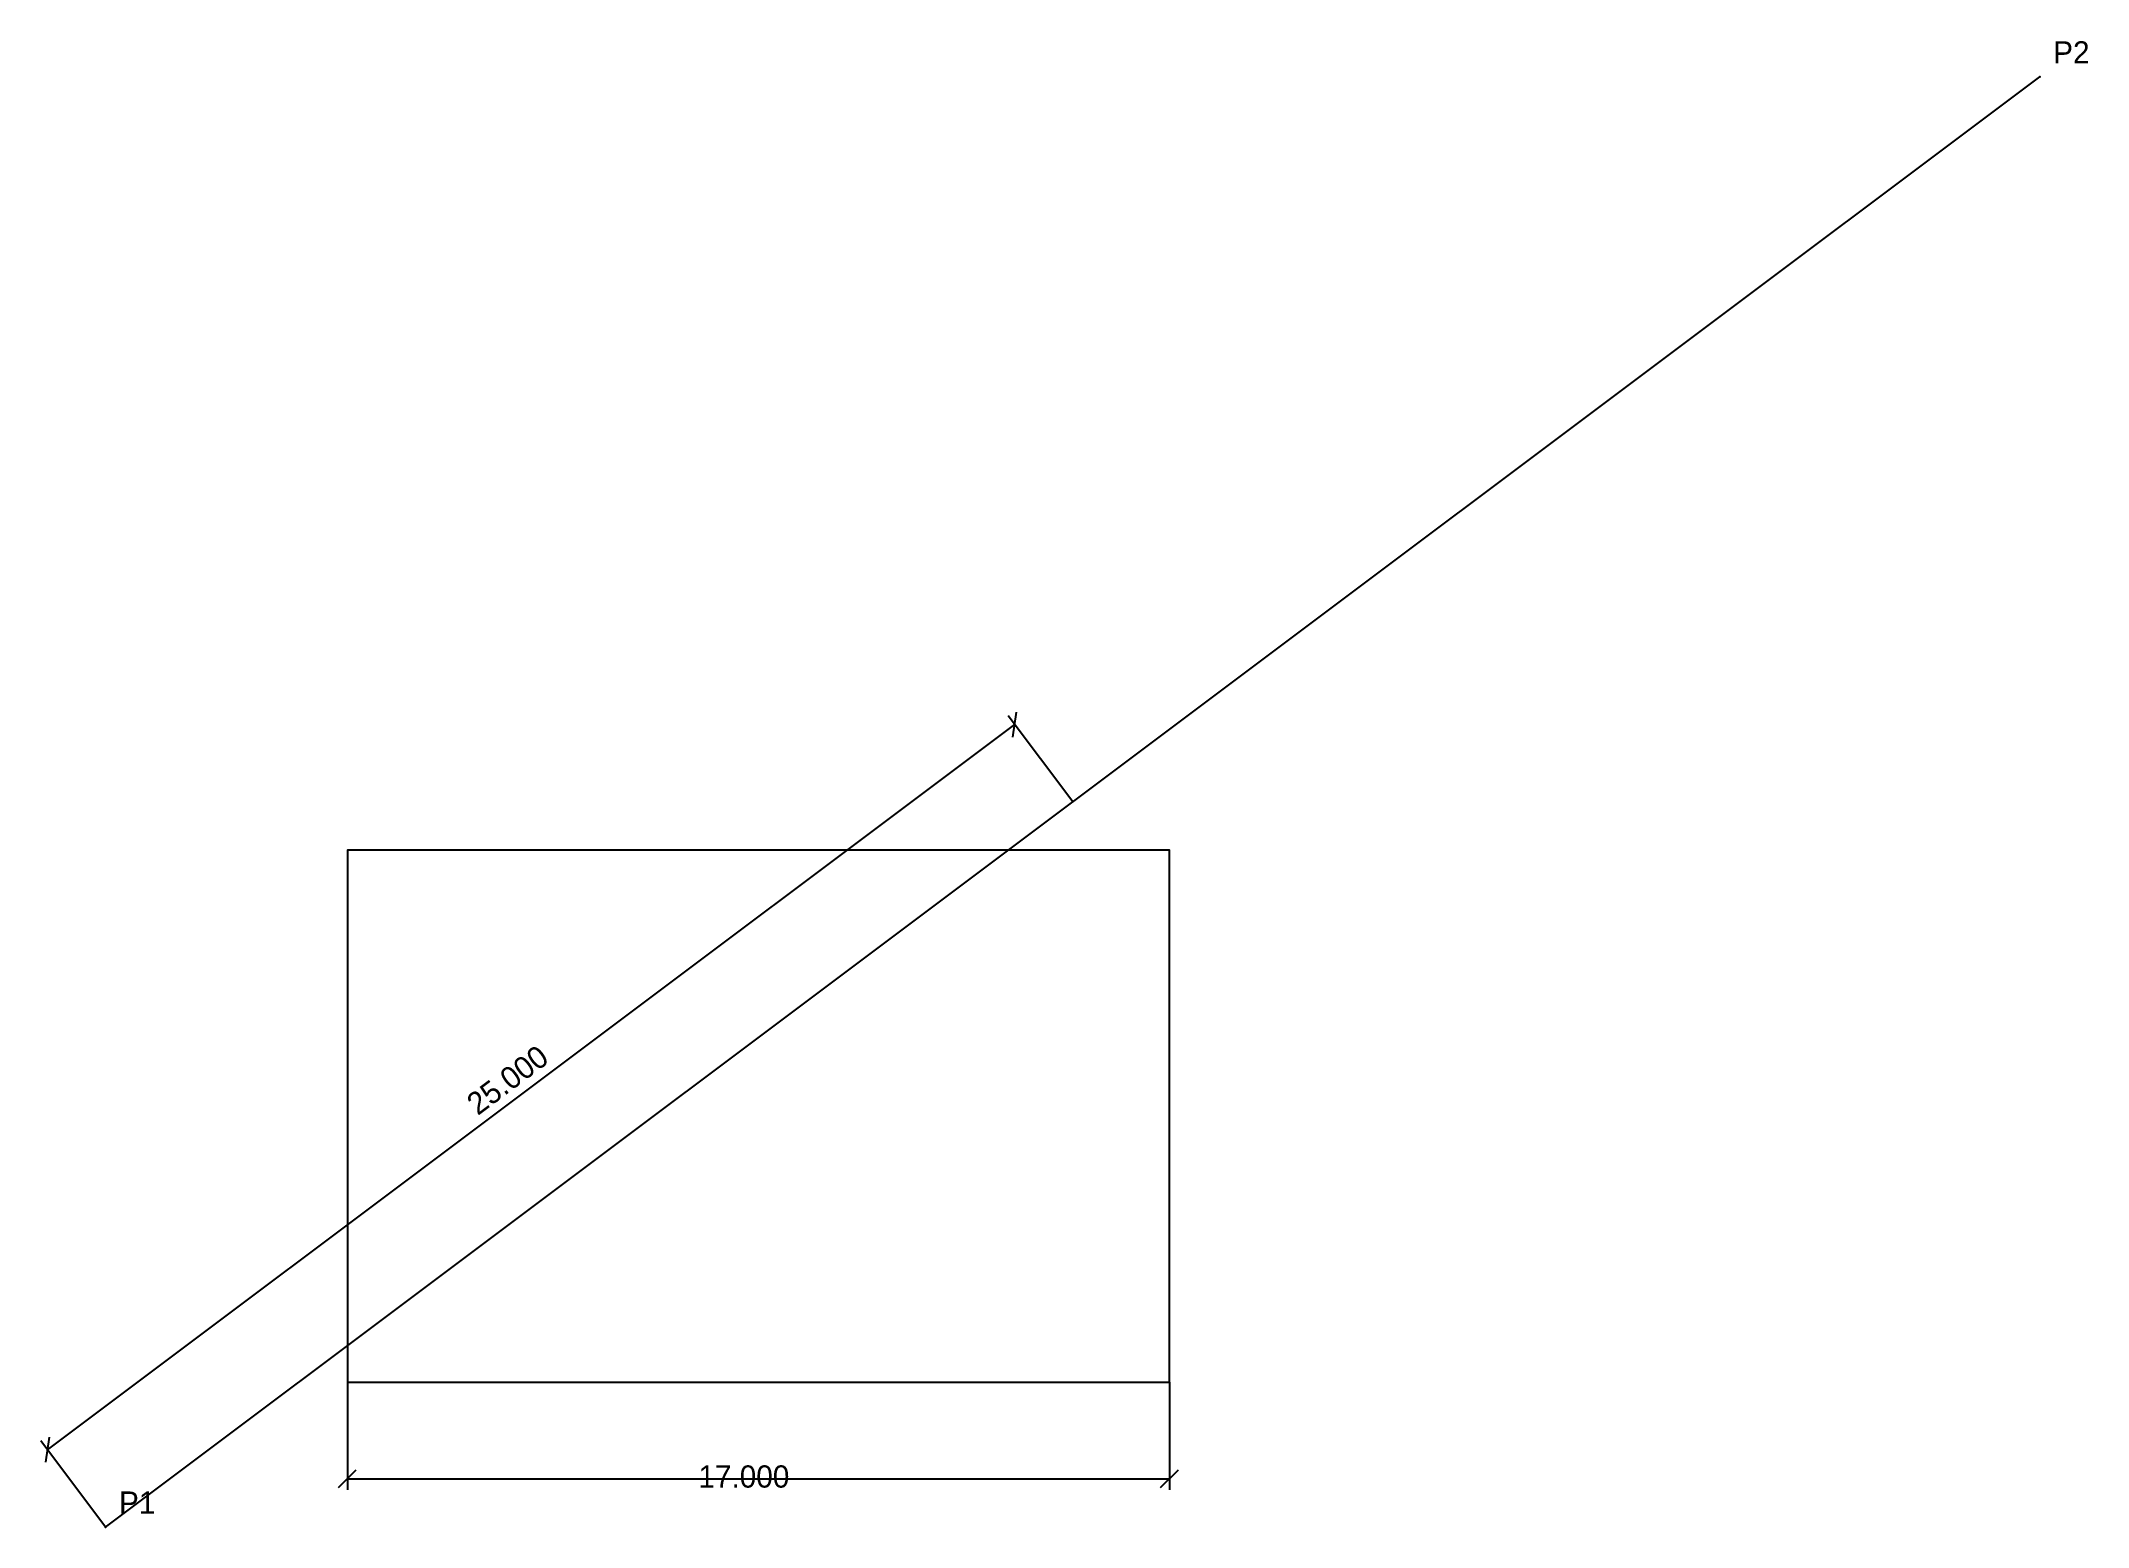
# Model space of a CAD drawing. Header units: metres. Extents: x 998.7 to 1041, y 1000 to 1030.7.
import ezdxf

# ---------------------------------------------------------------- set-up
doc = ezdxf.new("R2010")
doc.units = ezdxf.units.M
doc.header["$LTSCALE"] = 0.92
doc.layers.add('TOPOVIAS', color=7, linetype='CONTINUOUS')

msp = doc.modelspace()

# ---------------------------------------------------------------- linework, layer by layer
at = {"layer": 'TOPOVIAS'}
msp.add_line((1000, 1000), (1040, 1030), dxfattribs=at)
at = {"layer": 'TOPOVIAS', "color": 3}
for p, q in [((998.8, 1001.6), (1018.8, 1016.6)), ((1020, 1015), (1018.662, 1016.784)), ((1018.7632, 1016.3424), (1018.8368, 1016.8576)), ((1005, 1003), (1005, 1000.769999)), ((1022, 1003), (1022, 1000.769999)), ((1000, 1000), (998.662, 1001.784)), ((998.7632, 1001.3424), (998.8368, 1001.8576)), ((1004.816, 1000.815999), (1005.184, 1001.183999)), ((1005, 1000.999999), (1022, 1000.999999)), ((1021.816, 1000.815999), (1022.184, 1001.183999))]:
    msp.add_line(p, q, dxfattribs=at)
at = {"layer": 'TOPOVIAS'}
msp.add_lwpolyline([(1005, 1003), (1022, 1003), (1022, 1014), (1005, 1014)], close=True, dxfattribs=at)
at = {"layer": 'TOPOVIAS', "color": 1}
for p in [(1040, 1030), (1000, 1000)]:
    msp.add_point(p, dxfattribs=at)

# ---------------------------------------------------------------- texts
at = {"layer": 'TOPOVIAS', "color": 2}
for s, p in [('P2', (1040.276, 1030.276)), ('P1', (1000.276, 1000.276))]:
    msp.add_text(s, height=0.46, dxfattribs=at).set_placement(p)
at = {"layer": 'TOPOVIAS', "color": 3}
msp.add_text('25.000', height=0.46, rotation=36.869898, dxfattribs=at).set_placement((1007.696, 1008.502))
msp.add_text('17.000', height=0.46, dxfattribs=at).set_placement((1012.258, 1000.815999))

doc.saveas('drawing.dxf')
